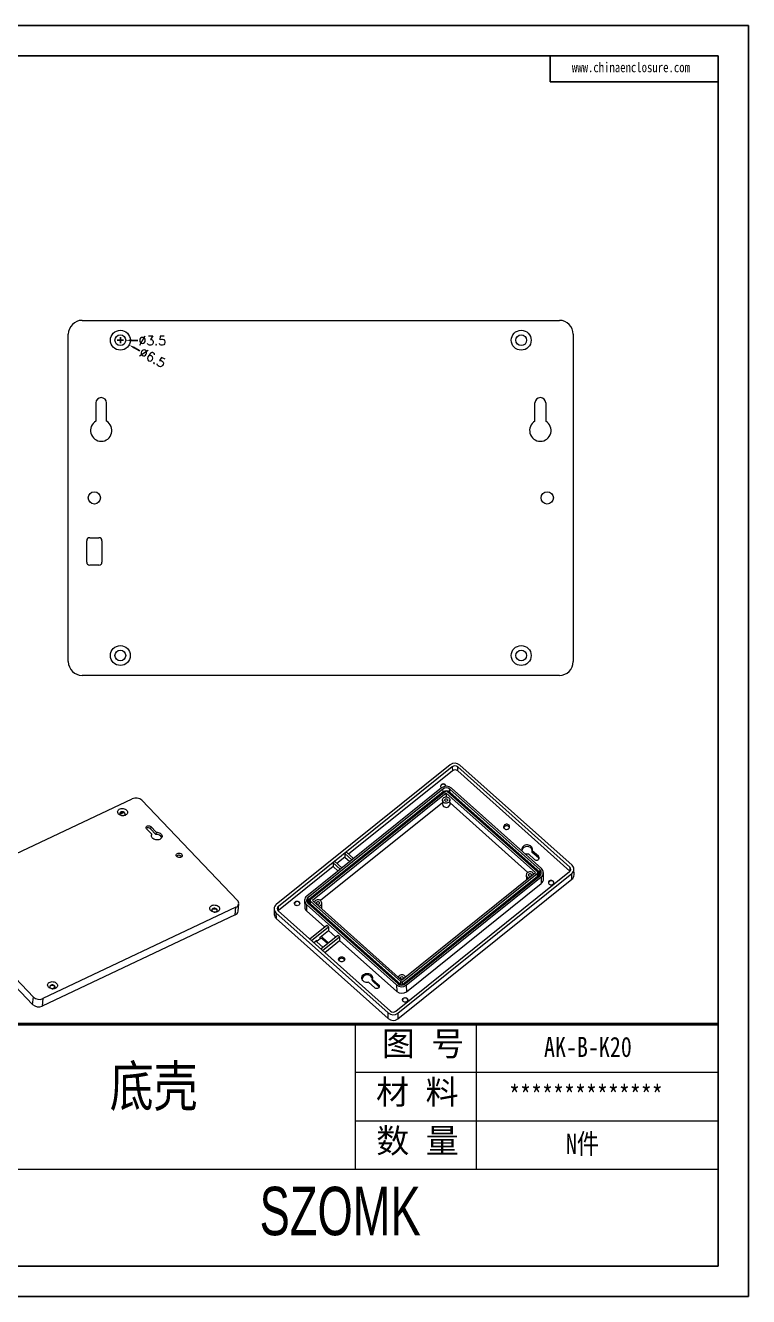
# Model space of a CAD drawing. Header units: inches. Extents: x 1196 to 2510, y 1089 to 1504.
# Drawn here: x 1547.1 to 1783.4, y 1088.5 to 1503.8 of the extents above; entities that cross this region are included whole.
import ezdxf

# ---------------------------------------------------------------- set-up
doc = ezdxf.new("R2010")
doc.units = ezdxf.units.IN
doc.layers.add('文字', color=81, linetype='Continuous')
doc.layers.add('粗实线', color=7, linetype='Continuous', lineweight=30)
doc.layers.add('细实线', color=3, linetype='Continuous', lineweight=9)
doc.styles.get("Standard").update_dxf_attribs({"font": 'txt', "bigfont": 'gbcbig.shx'})
doc.styles.add('宋体', font='', dxfattribs={"width": 0.8, "height": 3.5})
doc.styles.add('长仿宋', font='', dxfattribs={"width": 0.7, "height": 4})
doc.styles.get('宋体').set_extended_font_data('SimSun')
doc.styles.get('长仿宋').set_extended_font_data('SimSun')
doc.dimstyles.new('3', dxfattribs={"dimtxt": 3, "dimasz": 2, "dimexe": 0.18, "dimexo": 0.0625, "dimgap": 0.2, "dimtad": 0, "dimzin": 12, "dimdsep": 46, "dimtxsty": 'Standard', "dimcen": 1, "dimclrd": 3, "dimclre": 3, "dimadec": 0, "dimazin": 0, "dimtfac": 1, "dimtofl": 0, "dimtmove": 0, "dimatfit": 3, "dimfxl": 0, "dimtolj": 1, "dimtzin": 0, "dimarcsym": 0})

# ---------------------------------------------------------------- blocks, each defined once
blk = doc.blocks.new('*D124')
at = {"color": 3, "lineweight": -2, "transparency": 16777216}
for p, q in [((1577.14, 1400.95), (1579.14, 1400.95)), ((1578.14, 1399.95), (1578.14, 1401.95)), ((1584.52, 1397.51), (1582.76, 1398.46))]:
    blk.add_line(p, q, dxfattribs=at)
at = {"color": 3, "transparency": 16777216}
blk.add_solid([(1582.92, 1398.75), (1582.6, 1398.16), (1581, 1399.41)], dxfattribs=at)
at = {"layer": 'Defpoints', "color": 0, "transparency": 16777216}
for p in [(1575.28, 1402.5), (1581, 1399.41)]:
    blk.add_point(p, dxfattribs=at)
at = {"color": 0, "transparency": 16777216, "insert": (1588.65, 1395.27), "char_height": 3, "attachment_point": 5, "rotation": 331.6077}
blk.add_mtext('\\A1;∅6.5', dxfattribs=at)
blk = doc.blocks.new('*D125')
at = {"color": 3, "lineweight": -2, "transparency": 16777216}
for p, q in [((1577.14, 1400.95), (1579.14, 1400.95)), ((1578.14, 1399.95), (1578.14, 1401.95)), ((1583.89, 1400.89), (1581.89, 1400.91))]:
    blk.add_line(p, q, dxfattribs=at)
at = {"color": 3, "transparency": 16777216}
blk.add_solid([(1581.89, 1401.25), (1581.89, 1400.58), (1579.89, 1400.93)], dxfattribs=at)
at = {"layer": 'Defpoints', "color": 0, "transparency": 16777216}
for p in [(1576.39, 1400.97), (1579.89, 1400.93)]:
    blk.add_point(p, dxfattribs=at)
at = {"color": 0, "transparency": 16777216, "insert": (1588.59, 1400.85), "char_height": 3, "attachment_point": 5, "rotation": 359.4124}
blk.add_mtext('\\A1;∅3.5', dxfattribs=at)

msp = doc.modelspace()

# ---------------------------------------------------------------- linework, layer by layer
for p, q in [((1196.093, 1503.809), (1783.442, 1503.809)), ((1783.442, 1503.809), (1783.442, 1088.511)), ((1211.291, 1493.921), (1773.554, 1493.921)), ((1718.621, 1493.921), (1718.621, 1485.337)), ((1773.554, 1493.921), (1773.554, 1098.399)), ((1718.621, 1485.337), (1773.554, 1485.337)), ((1211.291, 1098.399), (1773.554, 1098.399)), ((1196.093, 1088.511), (1783.442, 1088.511))]:
    msp.add_line(p, q)
at = {"color": 7, "linetype": 'Continuous', "lineweight": 15}
for p, q in [((1565.64, 1407.453), (1721.64, 1407.453)), ((1561.14, 1295.953), (1561.14, 1402.953)), ((1726.14, 1402.953), (1726.14, 1295.953)), ((1570.14, 1380.453), (1570.14, 1374.484)), ((1573.64, 1374.484), (1573.64, 1380.453)), ((1713.64, 1374.484), (1713.64, 1380.453)), ((1717.14, 1380.453), (1717.14, 1374.484)), ((1567.14, 1328.453), (1567.14, 1335.453)), ((1568.14, 1336.453), (1571.14, 1336.453)), ((1572.14, 1335.453), (1572.14, 1328.453)), ((1571.14, 1327.453), (1568.14, 1327.453)), ((1721.64, 1291.453), (1565.64, 1291.453)), ((1685.924, 1262.224), (1629.102, 1216.618)), ((1686.609, 1261.612), (1629.787, 1216.006)), ((1686.641, 1260.28), (1652.729, 1233.063)), ((1686.609, 1261.612), (1686.641, 1260.28)), ((1725.02, 1228.839), (1688.376, 1261.578)), ((1688.408, 1260.246), (1688.376, 1261.578)), ((1725.052, 1227.507), (1688.408, 1260.246)), ((1725.748, 1229.424), (1689.104, 1262.162)), ((1683.127, 1254.694), (1639.053, 1219.321)), ((1683.572, 1254.296), (1639.498, 1218.923)), ((1682.992, 1254.737), (1683.088, 1254.663)), ((1683.594, 1253.364), (1683.572, 1254.296)), ((1715.286, 1227.939), (1685.833, 1254.253)), ((1685.856, 1253.32), (1685.833, 1254.253)), ((1715.759, 1228.319), (1686.307, 1254.633)), ((1518.965, 1221.328), (1582.035, 1251.168)), ((1585.169, 1250.652), (1616.427, 1217.924)), ((1683.594, 1253.364), (1639.52, 1217.991)), ((1683.834, 1253.15), (1639.76, 1217.777)), ((1684.394, 1253.562), (1640.32, 1218.188)), ((1684.657, 1253.018), (1640.947, 1217.937)), ((1683.397, 1250.694), (1683.429, 1249.362)), ((1713.767, 1227.011), (1684.657, 1253.018)), ((1684.687, 1251.759), (1684.657, 1253.018)), ((1714.411, 1227.238), (1684.959, 1253.551)), ((1715.053, 1226.802), (1685.601, 1253.116)), ((1685.878, 1249.421), (1685.846, 1250.753)), ((1715.308, 1227.007), (1685.856, 1253.32)), ((1578.02, 1246.071), (1579.213, 1246.636)), ((1683.417, 1249.851), (1643.568, 1217.869)), ((1711.333, 1227.1), (1685.868, 1249.851)), ((1588.104, 1242.048), (1588.034, 1241.356)), ((1588.104, 1242.048), (1589.847, 1240.223)), ((1588.432, 1239.553), (1586.688, 1241.379)), ((1588.034, 1241.356), (1589.778, 1239.53)), ((1588.317, 1238.782), (1588.363, 1238.861)), ((1588.363, 1238.861), (1588.432, 1239.553)), ((1589.847, 1240.223), (1589.778, 1239.53)), ((1652.009, 1233.706), (1651.463, 1233.268)), ((1654.36, 1231.606), (1652.009, 1233.706)), ((1714.797, 1232.345), (1712.752, 1234.172)), ((1712.765, 1233.639), (1712.752, 1234.172)), ((1714.809, 1231.813), (1712.765, 1233.639)), ((1648.184, 1230.636), (1647.638, 1230.198)), ((1647.638, 1230.198), (1647.667, 1229)), ((1647.638, 1230.198), (1649.989, 1228.098)), ((1650.535, 1228.536), (1648.184, 1230.636)), ((1651.491, 1232.069), (1648.905, 1229.993)), ((1651.463, 1233.268), (1651.491, 1232.069)), ((1651.463, 1233.268), (1653.813, 1231.167)), ((1651.491, 1232.069), (1653.122, 1230.612)), ((1711.478, 1233.148), (1713.522, 1231.322)), ((1714.809, 1231.813), (1714.797, 1232.345)), ((1647.667, 1229), (1629.819, 1214.675)), ((1647.667, 1229), (1649.297, 1227.543)), ((1668.143, 1181.738), (1724.965, 1227.343)), ((1668.828, 1181.126), (1725.65, 1226.731)), ((1670.057, 1191.93), (1713.767, 1227.011)), ((1670.32, 1191.386), (1714.394, 1226.759)), ((1670.343, 1190.454), (1714.416, 1225.827)), ((1670.887, 1190.484), (1714.656, 1225.613)), ((1671.142, 1190.651), (1715.216, 1226.025)), ((1671.587, 1190.254), (1715.661, 1225.627)), ((1710.794, 1226.216), (1710.826, 1224.885)), ((1714.416, 1225.827), (1714.394, 1226.759)), ((1714.542, 1226.081), (1714.52, 1227.013)), ((1714.689, 1226.51), (1714.528, 1226.653)), ((1714.9, 1225.771), (1714.892, 1226.09)), ((1715.308, 1227.007), (1715.286, 1227.939)), ((1715.661, 1225.627), (1715.712, 1223.496)), ((1716.42, 1224.927), (1716.369, 1227.058)), ((1725.02, 1228.839), (1725.052, 1227.507)), ((1725.052, 1227.507), (1725.096, 1227.466)), ((1725.695, 1224.867), (1725.65, 1226.731)), ((1726.403, 1226.298), (1726.359, 1228.162)), ((1668.873, 1179.262), (1725.695, 1224.867)), ((1671.638, 1188.123), (1715.712, 1223.496)), ((1549.718, 1186.363), (1518.46, 1219.091)), ((1616.603, 1214.415), (1616.846, 1216.839)), ((1638.345, 1217.89), (1638.396, 1215.759)), ((1639.428, 1217.008), (1668.881, 1190.695)), ((1639.52, 1217.991), (1639.498, 1218.923)), ((1639.867, 1216.994), (1639.876, 1216.609)), ((1640.203, 1217.551), (1640.103, 1217.471)), ((1640.194, 1217.934), (1640.216, 1217.002)), ((1640.303, 1217.71), (1669.755, 1191.396)), ((1640.325, 1216.778), (1640.303, 1217.71)), ((1640.947, 1217.937), (1670.057, 1191.93)), ((1643.99, 1215.802), (1643.958, 1217.133)), ((1549.475, 1183.939), (1518.217, 1216.667)), ((1615.679, 1213.263), (1552.609, 1183.424)), ((1615.922, 1215.687), (1552.852, 1185.847)), ((1615.679, 1213.263), (1615.922, 1215.687)), ((1628.394, 1215.188), (1628.438, 1213.323)), ((1629.004, 1213.926), (1665.648, 1181.187)), ((1629.004, 1213.926), (1629.048, 1212.062)), ((1629.688, 1214.552), (1629.819, 1214.675)), ((1629.732, 1214.511), (1666.376, 1181.772)), ((1629.819, 1214.675), (1629.787, 1216.006)), ((1638.955, 1216.628), (1668.407, 1190.315)), ((1638.955, 1216.628), (1639.006, 1214.498)), ((1639.006, 1214.498), (1644.964, 1209.175)), ((1639.875, 1216.647), (1639.853, 1216.629)), ((1640.07, 1216.573), (1669.364, 1190.401)), ((1640.325, 1216.778), (1669.777, 1190.464)), ((1629.048, 1212.062), (1665.693, 1179.323)), ((1645.655, 1209.73), (1640.086, 1205.26)), ((1640.6, 1204.801), (1646.169, 1209.271)), ((1646.169, 1209.271), (1645.655, 1209.73)), ((1646.169, 1209.271), (1646.198, 1208.072)), ((1641.32, 1204.158), (1642.373, 1205.003)), ((1642.386, 1204.47), (1642.334, 1204.421)), ((1642.351, 1204.404), (1644.371, 1202.6)), ((1642.373, 1205.003), (1642.386, 1204.47)), ((1643.479, 1205.347), (1642.386, 1204.47)), ((1643.466, 1205.88), (1646.198, 1208.072)), ((1643.479, 1205.347), (1643.466, 1205.88)), ((1649.251, 1206.517), (1643.682, 1202.047)), ((1646.192, 1204.062), (1644.173, 1205.866)), ((1644.173, 1205.866), (1644.185, 1205.334)), ((1645.885, 1203.815), (1644.185, 1205.334)), ((1644.196, 1201.588), (1649.765, 1206.058)), ((1644.916, 1200.945), (1649.794, 1204.86)), ((1646.198, 1208.072), (1648.56, 1205.962)), ((1649.765, 1206.058), (1649.251, 1206.517)), ((1649.765, 1206.058), (1649.794, 1204.86)), ((1649.794, 1204.86), (1668.458, 1188.184)), ((1660.483, 1192.221), (1662.527, 1190.394)), ((1660.496, 1191.688), (1660.483, 1192.221)), ((1661.252, 1189.371), (1659.208, 1191.197)), ((1660.496, 1191.688), (1662.54, 1189.862)), ((1662.54, 1189.862), (1662.527, 1190.394)), ((1668.407, 1190.315), (1668.458, 1188.184)), ((1669.777, 1190.464), (1669.755, 1191.396)), ((1670.343, 1190.454), (1670.32, 1191.386)), ((1671.587, 1190.254), (1671.638, 1188.123)), ((1549.475, 1183.939), (1549.718, 1186.363)), ((1552.852, 1185.847), (1552.609, 1183.424)), ((1665.693, 1179.323), (1665.648, 1181.187)), ((1668.828, 1181.126), (1668.873, 1179.262))]:
    msp.add_line(p, q, dxfattribs=at)
at = {"color": 8, "linetype": 'Continuous', "lineweight": 15}
for p, q in [((1683.835, 1253.113), (1683.834, 1253.15)), ((1685.604, 1252.975), (1685.601, 1253.116)), ((1714.657, 1225.576), (1714.656, 1225.613)), ((1715.074, 1225.911), (1715.053, 1226.802)), ((1639.786, 1216.688), (1639.76, 1217.777)), ((1640.073, 1216.432), (1640.07, 1216.573)), ((1556.539, 1189.211), (1556.609, 1189.904))]:
    msp.add_line(p, q, dxfattribs=at)
at = {"color": 7, "linetype": 'Continuous', "lineweight": 15, "flags": 128}
for points in [[(1684.502, 1255.203), (1684.489, 1255.39), (1684.409, 1255.589), (1684.266, 1255.761), (1684.072, 1255.891), (1683.841, 1255.969), (1683.594, 1255.989), (1683.349, 1255.949), (1683.127, 1255.852), (1682.945, 1255.706), (1682.819, 1255.524), (1682.759, 1255.319), (1682.769, 1255.108), (1682.849, 1254.909), (1682.992, 1254.737)], [(1683.729, 1250.007), (1683.554, 1250.207), (1683.441, 1250.437), (1683.397, 1250.684), (1683.424, 1250.933), (1683.521, 1251.17), (1683.681, 1251.381), (1683.896, 1251.554), (1684.153, 1251.678), (1684.438, 1251.747), (1684.733, 1251.756), (1685.022, 1251.706), (1685.287, 1251.598), (1685.514, 1251.439), (1685.689, 1251.239), (1685.802, 1251.009), (1685.846, 1250.762), (1685.819, 1250.513), (1685.722, 1250.276), (1685.562, 1250.065), (1685.347, 1249.893), (1685.09, 1249.768), (1684.805, 1249.699), (1684.51, 1249.69), (1684.221, 1249.741), (1683.956, 1249.848), (1683.729, 1250.007)], [(1684.061, 1253.295), (1684.028, 1253.278), (1683.834, 1253.15)], [(1684.257, 1250.431), (1684.154, 1250.57), (1684.122, 1250.733), (1684.166, 1250.894), (1684.279, 1251.029), (1684.445, 1251.118), (1684.637, 1251.146), (1684.827, 1251.11), (1684.986, 1251.016), (1685.089, 1250.876), (1685.121, 1250.714), (1685.077, 1250.552), (1684.964, 1250.417), (1684.799, 1250.329), (1684.606, 1250.3), (1684.416, 1250.336), (1684.257, 1250.431)], [(1577.567, 1246.167), (1577.398, 1246.387), (1577.294, 1246.625), (1577.259, 1246.87), (1577.296, 1247.111), (1577.401, 1247.338), (1577.572, 1247.542), (1577.799, 1247.712), (1578.074, 1247.842), (1578.384, 1247.926), (1578.715, 1247.96), (1579.054, 1247.943), (1579.386, 1247.876), (1579.695, 1247.761), (1579.968, 1247.603), (1580.195, 1247.41), (1580.363, 1247.19), (1580.467, 1246.952), (1580.502, 1246.707), (1580.465, 1246.466), (1580.36, 1246.238), (1580.19, 1246.035), (1579.962, 1245.865), (1579.687, 1245.735), (1579.377, 1245.651), (1579.046, 1245.617), (1578.707, 1245.634), (1578.376, 1245.701), (1578.066, 1245.816), (1577.793, 1245.974), (1577.567, 1246.167)], [(1578.121, 1245.934), (1578.294, 1245.797), (1578.51, 1245.698), (1578.751, 1245.645), (1579, 1245.643), (1579.234, 1245.692), (1579.435, 1245.787), (1579.587, 1245.921), (1579.678, 1246.084), (1579.7, 1246.261), (1579.651, 1246.439), (1579.536, 1246.604), (1579.363, 1246.741), (1579.147, 1246.84), (1578.905, 1246.893), (1578.657, 1246.895), (1578.423, 1246.847), (1578.222, 1246.751), (1578.07, 1246.617), (1577.979, 1246.454), (1577.957, 1246.277), (1578.006, 1246.099), (1578.121, 1245.934)], [(1577.958, 1246.269), (1577.961, 1246.281), (1578.052, 1246.444), (1578.204, 1246.578), (1578.406, 1246.673), (1578.64, 1246.722), (1578.888, 1246.72), (1579.13, 1246.667), (1579.346, 1246.568), (1579.519, 1246.431), (1579.634, 1246.266), (1579.682, 1246.096)], [(1586.688, 1241.379), (1586.573, 1241.543), (1586.524, 1241.721), (1586.546, 1241.899), (1586.637, 1242.061), (1586.789, 1242.196), (1586.991, 1242.291), (1587.225, 1242.34), (1587.473, 1242.337), (1587.715, 1242.285), (1587.931, 1242.186), (1588.104, 1242.048)], [(1703.634, 1241.392), (1703.846, 1241.248), (1704.096, 1241.159), (1704.366, 1241.13), (1704.635, 1241.164), (1704.885, 1241.258), (1705.095, 1241.406), (1705.252, 1241.596), (1705.342, 1241.814), (1705.36, 1242.044), (1705.303, 1242.269), (1705.177, 1242.472), (1704.991, 1242.639), (1704.758, 1242.757), (1704.495, 1242.816), (1704.223, 1242.814), (1703.961, 1242.749), (1703.729, 1242.627), (1703.543, 1242.457), (1703.419, 1242.251), (1703.364, 1242.025), (1703.384, 1241.795), (1703.476, 1241.579), (1703.634, 1241.392)], [(1589.847, 1240.223), (1590.198, 1240.206), (1590.542, 1240.139), (1590.865, 1240.025), (1591.154, 1239.867), (1591.398, 1239.673), (1591.586, 1239.45), (1591.711, 1239.207), (1591.768, 1238.954), (1591.754, 1238.702), (1591.67, 1238.46), (1591.52, 1238.238), (1591.31, 1238.046), (1591.048, 1237.89), (1590.744, 1237.778), (1590.411, 1237.713), (1590.063, 1237.699), (1589.713, 1237.736), (1589.376, 1237.823), (1589.065, 1237.955), (1588.792, 1238.128), (1588.57, 1238.335), (1588.407, 1238.567), (1588.308, 1238.815), (1588.28, 1239.069), (1588.321, 1239.318), (1588.432, 1239.553)], [(1712.752, 1234.172), (1712.82, 1234.464), (1712.816, 1234.762), (1712.743, 1235.053), (1712.602, 1235.325), (1712.399, 1235.567), (1712.143, 1235.769), (1711.844, 1235.924), (1711.514, 1236.025), (1711.166, 1236.067), (1710.815, 1236.05), (1710.474, 1235.974), (1710.158, 1235.841), (1709.878, 1235.658), (1709.648, 1235.432), (1709.475, 1235.172), (1709.366, 1234.888), (1709.327, 1234.591), (1709.359, 1234.295), (1709.46, 1234.01), (1709.53, 1233.884)], [(1596.553, 1232.279), (1596.425, 1232.459), (1596.367, 1232.653), (1596.383, 1232.848), (1596.471, 1233.029), (1596.625, 1233.183), (1596.834, 1233.298), (1597.082, 1233.367), (1597.351, 1233.382), (1597.62, 1233.345), (1597.87, 1233.257), (1598.083, 1233.124), (1598.242, 1232.958), (1598.336, 1232.769), (1598.358, 1232.573), (1598.305, 1232.383), (1598.183, 1232.214), (1598, 1232.078), (1597.769, 1231.985), (1597.508, 1231.943), (1597.237, 1231.954), (1596.974, 1232.017), (1596.741, 1232.129), (1596.553, 1232.279)], [(1713.522, 1231.322), (1713.716, 1231.192), (1713.947, 1231.114), (1714.195, 1231.094), (1714.44, 1231.134), (1714.662, 1231.231), (1714.843, 1231.377), (1714.969, 1231.559), (1715.03, 1231.764), (1715.019, 1231.975), (1714.94, 1232.174), (1714.797, 1232.345)], [(1714.982, 1231.587), (1714.952, 1231.641), (1714.809, 1231.813)], [(1713.193, 1226.55), (1713.086, 1226.762), (1712.911, 1226.962), (1712.685, 1227.12), (1712.419, 1227.228), (1712.131, 1227.279), (1711.835, 1227.269), (1711.551, 1227.201), (1711.294, 1227.076), (1711.078, 1226.903), (1710.918, 1226.693), (1710.821, 1226.456), (1710.795, 1226.207), (1710.839, 1225.96), (1710.952, 1225.73), (1711.127, 1225.529), (1711.127, 1225.529)], [(1711.127, 1225.529), (1711.353, 1225.371), (1711.597, 1225.269)], [(1711.655, 1225.953), (1711.813, 1225.858), (1712.004, 1225.823), (1712.196, 1225.851), (1712.361, 1225.94), (1712.475, 1226.075), (1712.519, 1226.236), (1712.487, 1226.399), (1712.383, 1226.538), (1712.224, 1226.633), (1712.034, 1226.669), (1711.842, 1226.64), (1711.676, 1226.552), (1711.563, 1226.416), (1711.519, 1226.255), (1711.551, 1226.093), (1711.655, 1225.953)], [(1715.633, 1226.574), (1715.499, 1226.798), (1715.308, 1227.007)], [(1710.826, 1224.885), (1710.827, 1224.875), (1710.857, 1224.675)], [(1718.266, 1223.223), (1718.46, 1223.092), (1718.691, 1223.014), (1718.939, 1222.995), (1719.184, 1223.035), (1719.406, 1223.131), (1719.587, 1223.277), (1719.713, 1223.46), (1719.774, 1223.665), (1719.763, 1223.875), (1719.684, 1224.074), (1719.541, 1224.246), (1719.346, 1224.376), (1719.115, 1224.454), (1718.868, 1224.474), (1718.623, 1224.434), (1718.401, 1224.337), (1718.219, 1224.191), (1718.093, 1224.009), (1718.033, 1223.804), (1718.043, 1223.593), (1718.123, 1223.394), (1718.266, 1223.223)], [(1636.55, 1217.464), (1636.693, 1217.292), (1636.773, 1217.093), (1636.783, 1216.883), (1636.723, 1216.678), (1636.597, 1216.495), (1636.415, 1216.349), (1636.193, 1216.253), (1635.948, 1216.213), (1635.701, 1216.232), (1635.47, 1216.311), (1635.275, 1216.441), (1635.132, 1216.612), (1635.053, 1216.811), (1635.042, 1217.022), (1635.103, 1217.227), (1635.229, 1217.409), (1635.41, 1217.555), (1635.632, 1217.652), (1635.877, 1217.692), (1636.125, 1217.672), (1636.356, 1217.594), (1636.55, 1217.464)], [(1643.098, 1217.396), (1642.939, 1217.491), (1642.749, 1217.527), (1642.556, 1217.498), (1642.391, 1217.41), (1642.277, 1217.275), (1642.234, 1217.114), (1642.266, 1216.951), (1642.369, 1216.812), (1642.528, 1216.717), (1642.718, 1216.681), (1642.91, 1216.709), (1643.076, 1216.798), (1643.189, 1216.933), (1643.233, 1217.094), (1643.201, 1217.257), (1643.098, 1217.396)], [(1607.656, 1214.662), (1607.487, 1214.883), (1607.383, 1215.12), (1607.348, 1215.365), (1607.385, 1215.607), (1607.49, 1215.834), (1607.661, 1216.037), (1607.888, 1216.208), (1608.163, 1216.338), (1608.473, 1216.421), (1608.804, 1216.456), (1609.143, 1216.439), (1609.475, 1216.371), (1609.784, 1216.256), (1610.057, 1216.099), (1610.284, 1215.906), (1610.452, 1215.685), (1610.556, 1215.448), (1610.591, 1215.203), (1610.554, 1214.961), (1610.449, 1214.734), (1610.279, 1214.531), (1610.051, 1214.36), (1609.776, 1214.23), (1609.466, 1214.146), (1609.135, 1214.112), (1608.796, 1214.129), (1608.465, 1214.197), (1608.155, 1214.312), (1607.882, 1214.469), (1607.656, 1214.662)], [(1608.21, 1214.43), (1608.383, 1214.293), (1608.599, 1214.194), (1608.84, 1214.141), (1609.089, 1214.139), (1609.323, 1214.187), (1609.524, 1214.282), (1609.676, 1214.417), (1609.767, 1214.579), (1609.789, 1214.757), (1609.74, 1214.935), (1609.625, 1215.099), (1609.452, 1215.237), (1609.236, 1215.336), (1608.994, 1215.388), (1608.746, 1215.391), (1608.512, 1215.342), (1608.311, 1215.247), (1608.159, 1215.112), (1608.068, 1214.95), (1608.046, 1214.772), (1608.095, 1214.594), (1608.21, 1214.43)], [(1608.047, 1214.765), (1608.05, 1214.777), (1608.141, 1214.939), (1608.293, 1215.074), (1608.495, 1215.169), (1608.729, 1215.217), (1608.977, 1215.215), (1609.219, 1215.163), (1609.435, 1215.064), (1609.608, 1214.926), (1609.723, 1214.762), (1609.771, 1214.592)], [(1643.868, 1215.328), (1643.963, 1215.562), (1643.99, 1215.802)], [(1651.182, 1199.295), (1651.34, 1199.108), (1651.432, 1198.892), (1651.452, 1198.662), (1651.397, 1198.436), (1651.273, 1198.23), (1651.087, 1198.06), (1650.855, 1197.938), (1650.593, 1197.873), (1650.321, 1197.87), (1650.059, 1197.93), (1649.825, 1198.047), (1649.639, 1198.214), (1649.513, 1198.417), (1649.456, 1198.643), (1649.474, 1198.873), (1649.564, 1199.091), (1649.721, 1199.281), (1649.931, 1199.428), (1650.181, 1199.522), (1650.45, 1199.556), (1650.72, 1199.527), (1650.971, 1199.438), (1651.182, 1199.295)], [(1659.208, 1191.197), (1658.859, 1191.156), (1658.509, 1191.175), (1658.17, 1191.253), (1657.857, 1191.387), (1657.582, 1191.571), (1657.357, 1191.798), (1657.191, 1192.059), (1657.09, 1192.344), (1657.058, 1192.64), (1657.097, 1192.937), (1657.205, 1193.221), (1657.378, 1193.481), (1657.609, 1193.707), (1657.888, 1193.89), (1658.205, 1194.023), (1658.545, 1194.099), (1658.897, 1194.116), (1659.245, 1194.074), (1659.575, 1193.973), (1659.874, 1193.818), (1660.13, 1193.616), (1660.332, 1193.374), (1660.473, 1193.102), (1660.547, 1192.811), (1660.55, 1192.513), (1660.483, 1192.221)], [(1670.495, 1192.919), (1670.598, 1192.779), (1670.63, 1192.617), (1670.586, 1192.456), (1670.473, 1192.32), (1670.308, 1192.232), (1670.115, 1192.203), (1669.925, 1192.239), (1669.766, 1192.334), (1669.663, 1192.473), (1669.631, 1192.636), (1669.675, 1192.797), (1669.788, 1192.932), (1669.954, 1193.021), (1670.146, 1193.049), (1670.336, 1193.014), (1670.495, 1192.919)], [(1671.023, 1193.343), (1671.198, 1193.142), (1671.305, 1192.931)], [(1554.692, 1189.605), (1554.524, 1189.825), (1554.42, 1190.063), (1554.385, 1190.308), (1554.422, 1190.549), (1554.527, 1190.776), (1554.697, 1190.98), (1554.925, 1191.15), (1555.2, 1191.28), (1555.51, 1191.364), (1555.841, 1191.398), (1556.18, 1191.381), (1556.511, 1191.313), (1556.821, 1191.198), (1557.094, 1191.041), (1557.32, 1190.848), (1557.489, 1190.628), (1557.593, 1190.39), (1557.628, 1190.145), (1557.591, 1189.903), (1557.486, 1189.676), (1557.315, 1189.473), (1557.088, 1189.303), (1556.813, 1189.173), (1556.503, 1189.089), (1556.172, 1189.055), (1555.833, 1189.072), (1555.501, 1189.139), (1555.192, 1189.254), (1554.919, 1189.411), (1554.692, 1189.605)], [(1555.247, 1189.372), (1555.42, 1189.235), (1555.636, 1189.136), (1555.877, 1189.083), (1556.125, 1189.081), (1556.36, 1189.129), (1556.561, 1189.225), (1556.713, 1189.359), (1556.804, 1189.522), (1556.826, 1189.699), (1556.777, 1189.877), (1556.662, 1190.042), (1556.489, 1190.179), (1556.273, 1190.278), (1556.031, 1190.331), (1555.783, 1190.333), (1555.549, 1190.284), (1555.348, 1190.189), (1555.195, 1190.055), (1555.105, 1189.892), (1555.083, 1189.715), (1555.131, 1189.537), (1555.247, 1189.372)], [(1556.645, 1189.869), (1556.472, 1190.006), (1556.256, 1190.105), (1556.014, 1190.158), (1555.766, 1190.16), (1555.532, 1190.111), (1555.33, 1190.016), (1555.178, 1189.882), (1555.087, 1189.719), (1555.083, 1189.707)], [(1556.808, 1189.534), (1556.76, 1189.704), (1556.645, 1189.869)], [(1662.527, 1190.394), (1662.67, 1190.223), (1662.75, 1190.024), (1662.76, 1189.813), (1662.7, 1189.608), (1662.574, 1189.426), (1662.392, 1189.28), (1662.17, 1189.183), (1661.925, 1189.143), (1661.678, 1189.163), (1661.447, 1189.241), (1661.252, 1189.371)], [(1662.54, 1189.862), (1662.683, 1189.69), (1662.712, 1189.636)], [(1671.824, 1185.949), (1671.967, 1185.777), (1672.047, 1185.578), (1672.057, 1185.368), (1671.997, 1185.163), (1671.871, 1184.98), (1671.69, 1184.835), (1671.467, 1184.738), (1671.223, 1184.698), (1670.975, 1184.718), (1670.744, 1184.796), (1670.55, 1184.926), (1670.407, 1185.097), (1670.327, 1185.297), (1670.317, 1185.507), (1670.377, 1185.712), (1670.503, 1185.895), (1670.685, 1186.04), (1670.907, 1186.137), (1671.152, 1186.177), (1671.399, 1186.157), (1671.63, 1186.079), (1671.824, 1185.949)]]:
    msp.add_lwpolyline(points, dxfattribs=at)
at = {"color": 7, "linetype": 'Continuous', "lineweight": 15}
for centre, radius in [((1578.14, 1400.953), 3.25), ((1709.14, 1400.953), 3.25), ((1578.14, 1400.953), 1.75), ((1709.14, 1400.953), 1.75), ((1569.64, 1349.453), 2), ((1717.64, 1349.453), 2), ((1578.14, 1297.953), 3.25), ((1709.14, 1297.953), 3.25), ((1578.14, 1297.953), 1.75), ((1709.14, 1297.953), 1.75)]:
    msp.add_circle(centre, radius, dxfattribs=at)
for centre, radius, start, end in [((1565.64, 1402.953), 4.5, 90, 180), ((1721.64, 1402.953), 4.5, 0, 90), ((1571.89, 1380.453), 1.75, 0, 180), ((1715.39, 1380.453), 1.75, 0, 180), ((1571.89, 1371.453), 3.5, 120, 60), ((1715.39, 1371.453), 3.5, 120, 60), ((1568.14, 1335.453), 1, 90, 180), ((1571.14, 1335.453), 1, 0, 90), ((1568.14, 1328.453), 1, 180, 270), ((1571.14, 1328.453), 1, 270, 0), ((1565.64, 1295.953), 4.5, 180, 270), ((1721.64, 1295.953), 4.5, 270, 0), ((1687.476, 1260.225), 2.531, 49.96389, 127.82678), ((1687.471, 1260.501), 1.406, 49.96389, 127.82678), ((1687.503, 1259.17), 1.406, 49.96389, 127.82678), ((1683.635, 1254.99), 0.893, 13.84467, 168.90117), ((1684.679, 1252.695), 2.531, 49.96389, 127.82678), ((1684.676, 1252.875), 1.8, 49.96389, 127.82678), ((1583.215, 1248.558), 2.864, 46.98289, 114.32992), ((1684.698, 1251.942), 1.8, 49.96389, 127.82678), ((1684.67, 1253.206), 0.45, 49.96389, 127.82678), ((1684.756, 1252.153), 1.28, 48.7367, 71.3632), ((1684.372, 1249.395), 0.944, 181.97357, 229.65244), ((1684.633, 1249.578), 1.255, 225.98976, 352.81295), ((1704.379, 1241.26), 1.051, 26.7602, 155.98563), ((1587.286, 1240.583), 1.075, 45.92489, 127.18426), ((1589.988, 1237.714), 1.828, 23.62939, 96.61611), ((1711.097, 1233.771), 1.807, 19.10831, 163.63752), ((1597.247, 1231.524), 1.183, 36.56444, 131.98389), ((1711.064, 1235.12), 2.014, 243.48957, 281.84901), ((1724.636, 1228.116), 1.717, 306.22439, 49.60645), ((1714.214, 1227.005), 0.305, 306.22439, 49.60645), ((1714.227, 1226.079), 0.315, 306.90086, 0.42717), ((1714.318, 1226.074), 0.572, 306.22439, 49.60645), ((1714.415, 1226.06), 0.979, 7.3259, 49.3379), ((1714.494, 1227.009), 1.221, 306.22439, 49.60645), ((1714.647, 1227.012), 1.717, 306.22439, 49.60645), ((1724.402, 1228.113), 0.954, 306.22439, 49.60645), ((1724.617, 1226.291), 1.786, 307.11608, 0.21195), ((1714.648, 1224.914), 1.773, 306.90086, 0.42717), ((1718.909, 1223.475), 0.893, 13.84467, 168.90117), ((1615.493, 1216.959), 1.343, 288.65452, 45.91585), ((1635.919, 1216.693), 0.893, 13.84467, 168.90117), ((1640.067, 1217.936), 1.717, 126.22439, 229.60645), ((1640.22, 1217.938), 1.221, 126.22439, 229.60645), ((1640.357, 1216.923), 1.357, 128.06156, 157.50286), ((1640.372, 1216.976), 1.007, 127.3937, 174.9664), ((1640.441, 1217.009), 0.572, 126.22439, 229.60645), ((1640.5, 1217.942), 0.305, 126.22439, 229.60645), ((1640.527, 1217.014), 0.311, 182.18917, 229.43685), ((1642.749, 1216.85), 1.307, 47.91088, 155.57359), ((1642.934, 1217.095), 1.002, 274.25119, 46.36176), ((1615.132, 1214.649), 1.49, 291.54965, 350.96934), ((1630.116, 1215.233), 1.717, 126.22439, 229.60645), ((1630.186, 1213.39), 1.749, 182.18917, 229.43685), ((1630.35, 1215.237), 0.954, 126.22439, 229.60645), ((1640.143, 1215.826), 1.749, 182.18917, 229.43685), ((1642.599, 1204.695), 0.381, 126.22439, 229.60645), ((1643.811, 1205.436), 0.562, 49.96389, 127.82678), ((1643.824, 1204.903), 0.562, 49.96389, 127.82678), ((1650.471, 1197.994), 1.05, 26.73015, 156.01568), ((1658.827, 1191.818), 1.808, 19.15004, 163.59579), ((1670.148, 1192.365), 1.312, 48.16969, 155.31478), ((1670.035, 1192.253), 2.531, 229.96389, 307.82678), ((1670.086, 1190.122), 2.531, 229.96389, 307.82678), ((1670.038, 1192.073), 1.8, 229.96389, 307.82678), ((1670.044, 1191.741), 0.45, 229.96389, 307.82678), ((1670.067, 1190.809), 0.45, 229.96389, 307.82678), ((1551.429, 1186.033), 2.864, 226.98289, 294.32992), ((1551.672, 1188.457), 2.864, 226.98289, 294.32992), ((1671.193, 1185.178), 0.893, 13.84467, 168.90117), ((1667.276, 1183.125), 2.531, 229.96389, 307.82678), ((1667.281, 1182.848), 1.406, 229.96389, 307.82678), ((1667.321, 1181.261), 2.531, 229.96389, 307.82678)]:
    msp.add_arc(centre, radius, start, end, dxfattribs=at)
at = {"layer": '粗实线', "color": 7, "lineweight": 40}
msp.add_line((1773.554, 1177.504), (1536.241, 1177.504), dxfattribs=at)
at = {"layer": '细实线', "color": 7}
for p, q in [((1654.898, 1177.504), (1654.898, 1130.041)), ((1694.45, 1177.504), (1694.45, 1130.374)), ((1773.554, 1161.683), (1654.898, 1161.683)), ((1773.554, 1145.862), (1654.898, 1145.862)), ((1773.554, 1130.041), (1417.585, 1130.041))]:
    msp.add_line(p, q, dxfattribs=at)

# ---------------------------------------------------------------- texts
at = {"layer": '文字', "color": 0, "attachment_point": 1, "style": '宋体'}
for s, insert, char_height, width in [('www.chinaenclosure.com', (1725.698, 1491.746), 3.22277, 56.6209), ('{\\H1.111x;AK-B-K20}', (1716.586, 1173.371), 5.93282, 68.59005), ('底壳', (1574.646, 1163.846), 13.184, 168.55322), ('{\\H1.111x;**************}', (1705.174, 1157.55), 5.93282, 68.59005), ('{\\H1.111x;N件}', (1723.762, 1141.729), 5.93282, 68.59005)]:
    msp.add_mtext(s, dxfattribs=dict(at, insert=insert, char_height=char_height, width=width))
at = {"layer": '粗实线', "insert": (1623.641, 1124.376), "char_height": 15.82085, "width": 177.41517, "attachment_point": 1, "style": '长仿宋'}
msp.add_mtext('{\\fSTXinwei|b0|i0|c134|p2;SZOMK}', dxfattribs=at)
at = {"layer": '细实线', "color": 7, "char_height": 7.91042, "attachment_point": 1}
for s, insert, width in [('{\\fSimSun|b0|i0|c134|p54;图 号}', (1663.596, 1175.102), 39.55212), ('{\\fSimSun|b0|i0|c134|p54;材 料   }', (1661.721, 1159.281), 39.55212), ('{\\fSimSun|b0|i0|c134|p54;数 量}', (1661.759, 1143.382), 35.7403)]:
    msp.add_mtext(s, dxfattribs=dict(at, insert=insert, width=width))

# ---------------------------------------------------------------- dimensions: what is measured, and where the dimension line sits
for p1, p2, picture, middle in [((1575.281, 1402.498), (1580.999, 1399.408), '*D124', (1588.653, 1395.271)), ((1576.39, 1400.971), (1579.89, 1400.935), '*D125', (1588.59, 1400.846))]:
    dim = msp.add_diameter_dim_2p(p1=p1, p2=p2, dimstyle='3')
    dim.commit()
    dim.dimension.update_dxf_attribs({"geometry": picture, "text_midpoint": middle})

doc.saveas('drawing.dxf')
